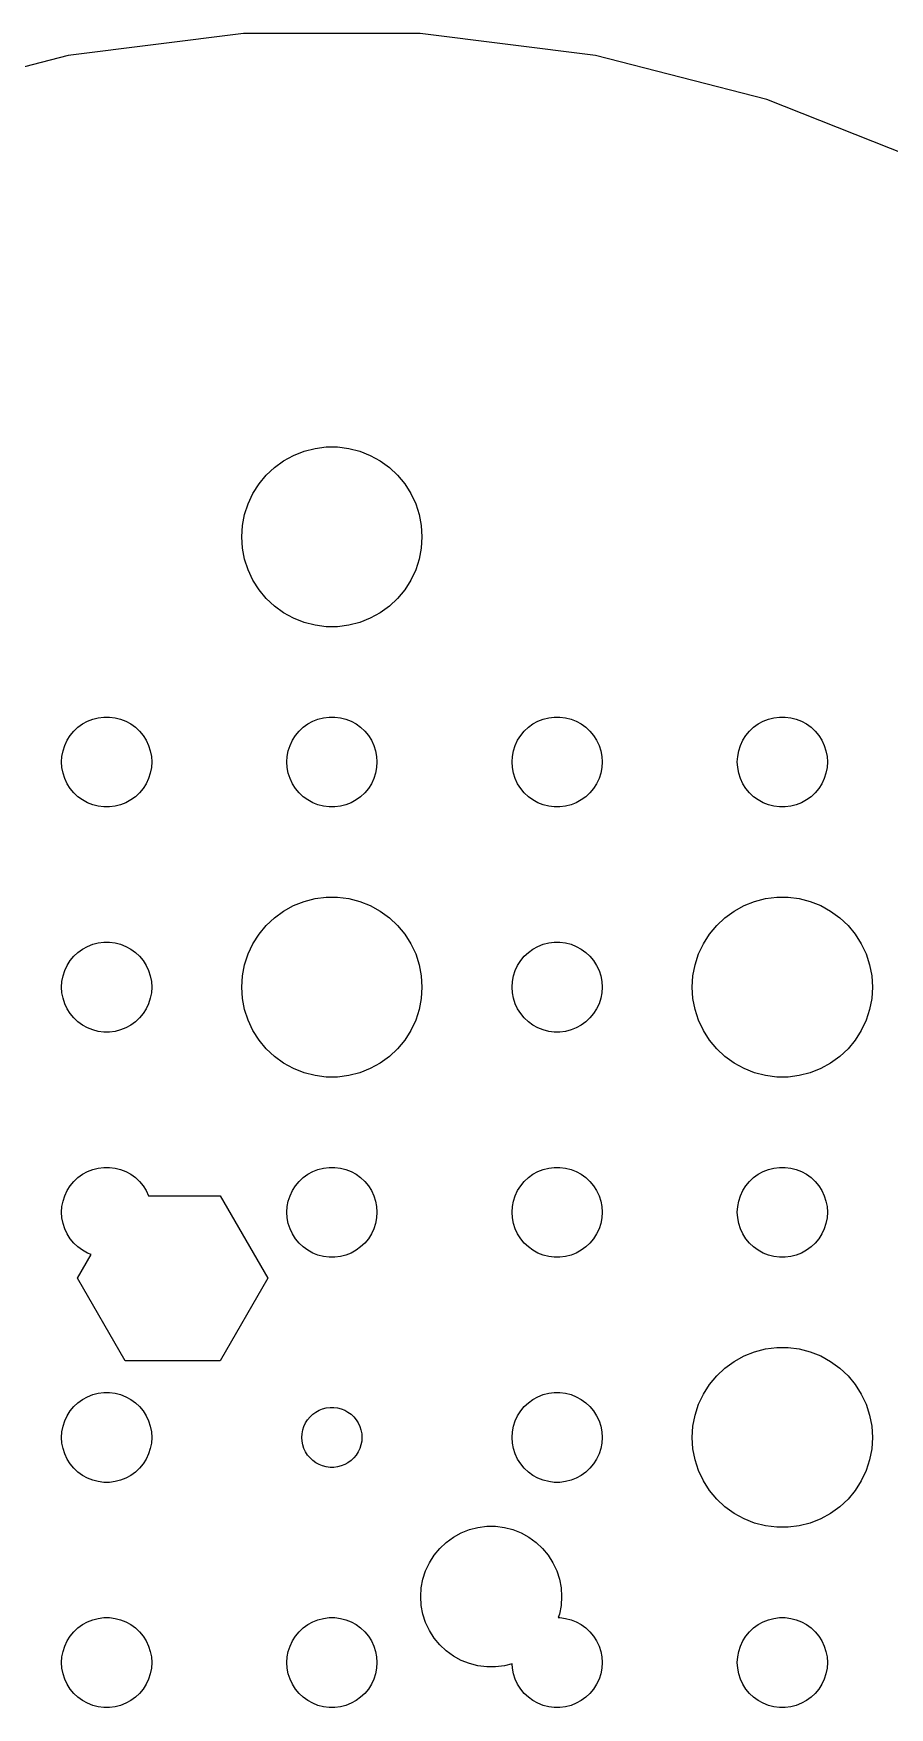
# Model space of a CAD drawing. Header units: metres. Extents: x -47 to 47, y 63 to 266.
# Drawn here: x -9.9 to 18.6, y 101 to 156.8 of the extents above; entities that cross this region are included whole.
import ezdxf

# ---------------------------------------------------------------- set-up
doc = ezdxf.new("R2010")
doc.units = ezdxf.units.M

msp = doc.modelspace()

# ---------------------------------------------------------------- linework, layer by layer
for p, q in [((-2.94235, 156.767), (-8.78065, 156.03)), ((2.94235, 156.767), (-2.94235, 156.767)), ((8.78065, 156.03), (2.94235, 156.767)), ((-8.78065, 156.03), (-14.4805, 154.566)), ((14.4805, 154.566), (8.78065, 156.03)), ((19.952, 152.4), (14.4805, 154.566)), ((-1.27733, 142.714), (-0.927048, 142.853)), ((-0.927048, 142.853), (-0.562134, 142.947)), ((-0.562134, 142.947), (-0.18837, 142.994)), ((-0.18837, 142.994), (0.18837, 142.994)), ((0.18837, 142.994), (0.562134, 142.947)), ((0.562134, 142.947), (0.927048, 142.853)), ((0.927048, 142.853), (1.27733, 142.714)), ((-2.1869, 142.054), (-1.91226, 142.312)), ((-1.91226, 142.312), (-1.60747, 142.533)), ((-1.60747, 142.533), (-1.27733, 142.714)), ((1.27733, 142.714), (1.60747, 142.533)), ((1.60747, 142.533), (1.91226, 142.312)), ((1.91226, 142.312), (2.1869, 142.054)), ((-2.62891, 141.445), (-2.42705, 141.763)), ((-2.42705, 141.763), (-2.1869, 142.054)), ((2.1869, 142.054), (2.42705, 141.763)), ((2.42705, 141.763), (2.62891, 141.445)), ((-2.90575, 140.746), (-2.78932, 141.104)), ((-2.78932, 141.104), (-2.62891, 141.445)), ((2.62891, 141.445), (2.78932, 141.104)), ((2.78932, 141.104), (2.90575, 140.746)), ((-2.97633, 140.376), (-2.90575, 140.746)), ((2.90575, 140.746), (2.97633, 140.376)), ((-3, 140), (-2.97633, 140.376)), ((-2.97633, 139.624), (-3, 140)), ((2.97633, 140.376), (3, 140)), ((3, 140), (2.97633, 139.624)), ((-2.90575, 139.254), (-2.97633, 139.624)), ((2.97633, 139.624), (2.90575, 139.254)), ((-2.78932, 138.896), (-2.90575, 139.254)), ((-2.62891, 138.555), (-2.78932, 138.896)), ((2.78932, 138.896), (2.62891, 138.555)), ((2.90575, 139.254), (2.78932, 138.896)), ((-2.42705, 138.237), (-2.62891, 138.555)), ((2.62891, 138.555), (2.42705, 138.237)), ((-2.1869, 137.946), (-2.42705, 138.237)), ((-1.91226, 137.688), (-2.1869, 137.946)), ((2.1869, 137.946), (1.91226, 137.688)), ((2.42705, 138.237), (2.1869, 137.946)), ((-1.60747, 137.467), (-1.91226, 137.688)), ((-1.27733, 137.286), (-1.60747, 137.467)), ((-0.927048, 137.147), (-1.27733, 137.286)), ((1.27733, 137.286), (0.927048, 137.147)), ((1.60747, 137.467), (1.27733, 137.286)), ((1.91226, 137.688), (1.60747, 137.467)), ((-0.562134, 137.053), (-0.927048, 137.147)), ((-0.18837, 137.006), (-0.562134, 137.053)), ((0.18837, 137.006), (-0.18837, 137.006)), ((0.562134, 137.053), (0.18837, 137.006)), ((0.927048, 137.147), (0.562134, 137.053)), ((-8.30373, 133.766), (-8.13866, 133.857)), ((-8.13866, 133.857), (-7.96352, 133.927)), ((-7.96352, 133.927), (-7.78107, 133.973)), ((-7.78107, 133.973), (-7.59418, 133.997)), ((-7.59418, 133.997), (-7.40581, 133.997)), ((-7.40581, 133.997), (-7.21892, 133.973)), ((-7.21892, 133.973), (-7.03647, 133.927)), ((-7.03647, 133.927), (-6.86133, 133.857)), ((-6.86133, 133.857), (-6.69626, 133.766)), ((-0.803726, 133.766), (-0.638657, 133.857)), ((-0.638657, 133.857), (-0.463516, 133.927)), ((-0.463516, 133.927), (-0.281067, 133.973)), ((-0.281067, 133.973), (-0.094177, 133.997)), ((-0.094177, 133.997), (0.094177, 133.997)), ((0.094177, 133.997), (0.281067, 133.973)), ((0.281067, 133.973), (0.463516, 133.927)), ((0.463516, 133.927), (0.638657, 133.857)), ((0.638657, 133.857), (0.803726, 133.766)), ((6.69626, 133.766), (6.86133, 133.857)), ((6.86133, 133.857), (7.03647, 133.927)), ((7.03647, 133.927), (7.21892, 133.973)), ((7.21892, 133.973), (7.40581, 133.997)), ((7.40581, 133.997), (7.59418, 133.997)), ((7.59418, 133.997), (7.78107, 133.973)), ((7.78107, 133.973), (7.96352, 133.927)), ((7.96352, 133.927), (8.13866, 133.857)), ((8.13866, 133.857), (8.30373, 133.766)), ((14.1963, 133.766), (14.3613, 133.857)), ((14.3613, 133.857), (14.5365, 133.927)), ((14.5365, 133.927), (14.7189, 133.973)), ((14.7189, 133.973), (14.9058, 133.997)), ((14.9058, 133.997), (15.0942, 133.997)), ((15.0942, 133.997), (15.2811, 133.973)), ((15.2811, 133.973), (15.4635, 133.927)), ((15.4635, 133.927), (15.6387, 133.857)), ((15.6387, 133.857), (15.8037, 133.766)), ((-8.81445, 133.223), (-8.71352, 133.382)), ((-8.71352, 133.382), (-8.59344, 133.527)), ((-8.59344, 133.527), (-8.45613, 133.656)), ((-8.45613, 133.656), (-8.30373, 133.766)), ((-6.69626, 133.766), (-6.54385, 133.656)), ((-6.54385, 133.656), (-6.40654, 133.527)), ((-6.40654, 133.527), (-6.28647, 133.382)), ((-6.28647, 133.382), (-6.18553, 133.223)), ((-1.31445, 133.223), (-1.21352, 133.382)), ((-1.21352, 133.382), (-1.09344, 133.527)), ((-1.09344, 133.527), (-0.956131, 133.656)), ((-0.956131, 133.656), (-0.803726, 133.766)), ((0.803726, 133.766), (0.956131, 133.656)), ((0.956131, 133.656), (1.09344, 133.527)), ((1.09344, 133.527), (1.21352, 133.382)), ((1.21352, 133.382), (1.31445, 133.223)), ((6.18553, 133.223), (6.28647, 133.382)), ((6.28647, 133.382), (6.40654, 133.527)), ((6.40654, 133.527), (6.54385, 133.656)), ((6.54385, 133.656), (6.69626, 133.766)), ((8.30373, 133.766), (8.45613, 133.656)), ((8.45613, 133.656), (8.59344, 133.527)), ((8.59344, 133.527), (8.71352, 133.382)), ((8.71352, 133.382), (8.81445, 133.223)), ((13.6855, 133.223), (13.7865, 133.382)), ((13.7865, 133.382), (13.9065, 133.527)), ((13.9065, 133.527), (14.0439, 133.656)), ((14.0439, 133.656), (14.1963, 133.766)), ((15.8037, 133.766), (15.9561, 133.656)), ((15.9561, 133.656), (16.0934, 133.527)), ((16.0934, 133.527), (16.2135, 133.382)), ((16.2135, 133.382), (16.3145, 133.223)), ((-8.98816, 132.688), (-8.95287, 132.873)), ((-8.95287, 132.873), (-8.89465, 133.052)), ((-8.89465, 133.052), (-8.81445, 133.223)), ((-6.18553, 133.223), (-6.10533, 133.052)), ((-6.10533, 133.052), (-6.04712, 132.873)), ((-6.04712, 132.873), (-6.01183, 132.688)), ((-1.48816, 132.688), (-1.45287, 132.873)), ((-1.45287, 132.873), (-1.39465, 133.052)), ((-1.39465, 133.052), (-1.31445, 133.223)), ((1.31445, 133.223), (1.39465, 133.052)), ((1.39465, 133.052), (1.45287, 132.873)), ((1.45287, 132.873), (1.48816, 132.688)), ((6.01183, 132.688), (6.04712, 132.873)), ((6.04712, 132.873), (6.10533, 133.052)), ((6.10533, 133.052), (6.18553, 133.223)), ((8.81445, 133.223), (8.89465, 133.052)), ((8.89465, 133.052), (8.95287, 132.873)), ((8.95287, 132.873), (8.98816, 132.688)), ((13.5118, 132.688), (13.5471, 132.873)), ((13.5471, 132.873), (13.6053, 133.052)), ((13.6053, 133.052), (13.6855, 133.223)), ((16.3145, 133.223), (16.3947, 133.052)), ((16.3947, 133.052), (16.4529, 132.873)), ((16.4529, 132.873), (16.4882, 132.688)), ((-9, 132.5), (-8.98816, 132.688)), ((-8.98816, 132.312), (-9, 132.5)), ((-8.95287, 132.127), (-8.98816, 132.312)), ((-6.01183, 132.312), (-6.04712, 132.127)), ((-6.01183, 132.688), (-6, 132.5)), ((-6, 132.5), (-6.01183, 132.312)), ((-1.5, 132.5), (-1.48816, 132.688)), ((-1.48816, 132.312), (-1.5, 132.5)), ((-1.45287, 132.127), (-1.48816, 132.312)), ((1.48816, 132.312), (1.45287, 132.127)), ((1.48816, 132.688), (1.5, 132.5)), ((1.5, 132.5), (1.48816, 132.312)), ((6, 132.5), (6.01183, 132.688)), ((6.01183, 132.312), (6, 132.5)), ((6.04712, 132.127), (6.01183, 132.312)), ((8.98816, 132.312), (8.95287, 132.127)), ((8.98816, 132.688), (9, 132.5)), ((9, 132.5), (8.98816, 132.312)), ((13.5, 132.5), (13.5118, 132.688)), ((13.5118, 132.312), (13.5, 132.5)), ((13.5471, 132.127), (13.5118, 132.312)), ((16.4882, 132.312), (16.4529, 132.127)), ((16.4882, 132.688), (16.5, 132.5)), ((16.5, 132.5), (16.4882, 132.312)), ((-8.89465, 131.948), (-8.95287, 132.127)), ((-8.81445, 131.777), (-8.89465, 131.948)), ((-8.71352, 131.618), (-8.81445, 131.777)), ((-8.59344, 131.473), (-8.71352, 131.618)), ((-6.28647, 131.618), (-6.40654, 131.473)), ((-6.18553, 131.777), (-6.28647, 131.618)), ((-6.10533, 131.948), (-6.18553, 131.777)), ((-6.04712, 132.127), (-6.10533, 131.948)), ((-1.39465, 131.948), (-1.45287, 132.127)), ((-1.31445, 131.777), (-1.39465, 131.948)), ((-1.21352, 131.618), (-1.31445, 131.777)), ((-1.09344, 131.473), (-1.21352, 131.618)), ((1.21352, 131.618), (1.09344, 131.473)), ((1.31445, 131.777), (1.21352, 131.618)), ((1.39465, 131.948), (1.31445, 131.777)), ((1.45287, 132.127), (1.39465, 131.948)), ((6.10533, 131.948), (6.04712, 132.127)), ((6.18553, 131.777), (6.10533, 131.948)), ((6.28647, 131.618), (6.18553, 131.777)), ((6.40654, 131.473), (6.28647, 131.618)), ((8.71352, 131.618), (8.59344, 131.473)), ((8.81445, 131.777), (8.71352, 131.618)), ((8.89465, 131.948), (8.81445, 131.777)), ((8.95287, 132.127), (8.89465, 131.948)), ((13.6053, 131.948), (13.5471, 132.127)), ((13.6855, 131.777), (13.6053, 131.948)), ((13.7865, 131.618), (13.6855, 131.777)), ((13.9065, 131.473), (13.7865, 131.618)), ((16.2135, 131.618), (16.0934, 131.473)), ((16.3145, 131.777), (16.2135, 131.618)), ((16.3947, 131.948), (16.3145, 131.777)), ((16.4529, 132.127), (16.3947, 131.948)), ((-8.45613, 131.344), (-8.59344, 131.473)), ((-8.30373, 131.234), (-8.45613, 131.344)), ((-8.13866, 131.143), (-8.30373, 131.234)), ((-7.96352, 131.073), (-8.13866, 131.143)), ((-7.78107, 131.027), (-7.96352, 131.073)), ((-7.03647, 131.073), (-7.21892, 131.027)), ((-6.86133, 131.143), (-7.03647, 131.073)), ((-6.69626, 131.234), (-6.86133, 131.143)), ((-6.54385, 131.344), (-6.69626, 131.234)), ((-6.40654, 131.473), (-6.54385, 131.344)), ((-0.956131, 131.344), (-1.09344, 131.473)), ((-0.803726, 131.234), (-0.956131, 131.344)), ((-0.638657, 131.143), (-0.803726, 131.234)), ((-0.463516, 131.073), (-0.638657, 131.143)), ((-0.281067, 131.027), (-0.463516, 131.073)), ((0.463516, 131.073), (0.281067, 131.027)), ((0.638657, 131.143), (0.463516, 131.073)), ((0.803726, 131.234), (0.638657, 131.143)), ((0.956131, 131.344), (0.803726, 131.234)), ((1.09344, 131.473), (0.956131, 131.344)), ((6.54385, 131.344), (6.40654, 131.473)), ((6.69626, 131.234), (6.54385, 131.344)), ((6.86133, 131.143), (6.69626, 131.234)), ((7.03647, 131.073), (6.86133, 131.143)), ((7.21892, 131.027), (7.03647, 131.073)), ((7.96352, 131.073), (7.78107, 131.027)), ((8.13866, 131.143), (7.96352, 131.073)), ((8.30373, 131.234), (8.13866, 131.143)), ((8.45613, 131.344), (8.30373, 131.234)), ((8.59344, 131.473), (8.45613, 131.344)), ((14.0439, 131.344), (13.9065, 131.473)), ((14.1963, 131.234), (14.0439, 131.344)), ((14.3613, 131.143), (14.1963, 131.234)), ((14.5365, 131.073), (14.3613, 131.143)), ((14.7189, 131.027), (14.5365, 131.073)), ((15.4635, 131.073), (15.2811, 131.027)), ((15.6387, 131.143), (15.4635, 131.073)), ((15.8037, 131.234), (15.6387, 131.143)), ((15.9561, 131.344), (15.8037, 131.234)), ((16.0934, 131.473), (15.9561, 131.344)), ((-7.59418, 131.003), (-7.78107, 131.027)), ((-7.40581, 131.003), (-7.59418, 131.003)), ((-7.21892, 131.027), (-7.40581, 131.003)), ((-0.094177, 131.003), (-0.281067, 131.027)), ((0.094177, 131.003), (-0.094177, 131.003)), ((0.281067, 131.027), (0.094177, 131.003)), ((7.40581, 131.003), (7.21892, 131.027)), ((7.59418, 131.003), (7.40581, 131.003)), ((7.78107, 131.027), (7.59418, 131.003)), ((14.9058, 131.003), (14.7189, 131.027)), ((15.0942, 131.003), (14.9058, 131.003)), ((15.2811, 131.027), (15.0942, 131.003)), ((-1.60747, 127.533), (-1.27733, 127.714)), ((-1.27733, 127.714), (-0.927048, 127.853)), ((-0.927048, 127.853), (-0.562134, 127.947)), ((-0.562134, 127.947), (-0.18837, 127.994)), ((-0.18837, 127.994), (0.18837, 127.994)), ((0.18837, 127.994), (0.562134, 127.947)), ((0.562134, 127.947), (0.927048, 127.853)), ((0.927048, 127.853), (1.27733, 127.714)), ((1.27733, 127.714), (1.60747, 127.533)), ((13.3925, 127.533), (13.7227, 127.714)), ((13.7227, 127.714), (14.0729, 127.853)), ((14.0729, 127.853), (14.4379, 127.947)), ((14.4379, 127.947), (14.8116, 127.994)), ((14.8116, 127.994), (15.1884, 127.994)), ((15.1884, 127.994), (15.5621, 127.947)), ((15.5621, 127.947), (15.927, 127.853)), ((15.927, 127.853), (16.2773, 127.714)), ((16.2773, 127.714), (16.6075, 127.533)), ((-2.1869, 127.054), (-1.91226, 127.312)), ((-1.91226, 127.312), (-1.60747, 127.533)), ((1.60747, 127.533), (1.91226, 127.312)), ((1.91226, 127.312), (2.1869, 127.054)), ((12.8131, 127.054), (13.0877, 127.312)), ((13.0877, 127.312), (13.3925, 127.533)), ((16.6075, 127.533), (16.9123, 127.312)), ((16.9123, 127.312), (17.1869, 127.054)), ((-2.62891, 126.445), (-2.42705, 126.763)), ((-2.42705, 126.763), (-2.1869, 127.054)), ((2.1869, 127.054), (2.42705, 126.763)), ((2.42705, 126.763), (2.62891, 126.445)), ((12.3711, 126.445), (12.5729, 126.763)), ((12.5729, 126.763), (12.8131, 127.054)), ((17.1869, 127.054), (17.427, 126.763)), ((17.427, 126.763), (17.6289, 126.445)), ((-8.71352, 125.882), (-8.59344, 126.027)), ((-8.59344, 126.027), (-8.45613, 126.156)), ((-8.45613, 126.156), (-8.30373, 126.266)), ((-8.30373, 126.266), (-8.13866, 126.357)), ((-8.13866, 126.357), (-7.96352, 126.427)), ((-7.96352, 126.427), (-7.78107, 126.473)), ((-7.78107, 126.473), (-7.59418, 126.497)), ((-7.59418, 126.497), (-7.40581, 126.497)), ((-7.40581, 126.497), (-7.21892, 126.473)), ((-7.21892, 126.473), (-7.03647, 126.427)), ((-7.03647, 126.427), (-6.86133, 126.357)), ((-6.86133, 126.357), (-6.69626, 126.266)), ((-6.69626, 126.266), (-6.54385, 126.156)), ((-6.54385, 126.156), (-6.40654, 126.027)), ((-6.40654, 126.027), (-6.28647, 125.882)), ((-2.90575, 125.746), (-2.78932, 126.104)), ((-2.78932, 126.104), (-2.62891, 126.445)), ((2.62891, 126.445), (2.78932, 126.104)), ((2.78932, 126.104), (2.90575, 125.746)), ((6.28647, 125.882), (6.40654, 126.027)), ((6.40654, 126.027), (6.54385, 126.156)), ((6.54385, 126.156), (6.69626, 126.266)), ((6.69626, 126.266), (6.86133, 126.357)), ((6.86133, 126.357), (7.03647, 126.427)), ((7.03647, 126.427), (7.21892, 126.473)), ((7.21892, 126.473), (7.40581, 126.497)), ((7.40581, 126.497), (7.59418, 126.497)), ((7.59418, 126.497), (7.78107, 126.473)), ((7.78107, 126.473), (7.96352, 126.427)), ((7.96352, 126.427), (8.13866, 126.357)), ((8.13866, 126.357), (8.30373, 126.266)), ((8.30373, 126.266), (8.45613, 126.156)), ((8.45613, 126.156), (8.59344, 126.027)), ((8.59344, 126.027), (8.71352, 125.882)), ((12.0942, 125.746), (12.2107, 126.104)), ((12.2107, 126.104), (12.3711, 126.445)), ((17.6289, 126.445), (17.7893, 126.104)), ((17.7893, 126.104), (17.9057, 125.746)), ((-8.95287, 125.373), (-8.89465, 125.552)), ((-8.89465, 125.552), (-8.81445, 125.723)), ((-8.81445, 125.723), (-8.71352, 125.882)), ((-6.28647, 125.882), (-6.18553, 125.723)), ((-6.18553, 125.723), (-6.10533, 125.552)), ((-6.10533, 125.552), (-6.04712, 125.373)), ((-2.97633, 125.376), (-2.90575, 125.746)), ((2.90575, 125.746), (2.97633, 125.376)), ((6.04712, 125.373), (6.10533, 125.552)), ((6.10533, 125.552), (6.18553, 125.723)), ((6.18553, 125.723), (6.28647, 125.882)), ((8.71352, 125.882), (8.81445, 125.723)), ((8.81445, 125.723), (8.89465, 125.552)), ((8.89465, 125.552), (8.95287, 125.373)), ((12.0237, 125.376), (12.0942, 125.746)), ((17.9057, 125.746), (17.9763, 125.376)), ((-9, 125), (-8.98816, 125.188)), ((-8.98816, 124.812), (-9, 125)), ((-8.98816, 125.188), (-8.95287, 125.373)), ((-6.04712, 125.373), (-6.01183, 125.188)), ((-6.01183, 125.188), (-6, 125)), ((-6, 125), (-6.01183, 124.812)), ((-3, 125), (-2.97633, 125.376)), ((-2.97633, 124.624), (-3, 125)), ((2.97633, 125.376), (3, 125)), ((3, 125), (2.97633, 124.624)), ((6, 125), (6.01183, 125.188)), ((6.01183, 124.812), (6, 125)), ((6.01183, 125.188), (6.04712, 125.373)), ((8.95287, 125.373), (8.98816, 125.188)), ((8.98816, 125.188), (9, 125)), ((9, 125), (8.98816, 124.812)), ((12, 125), (12.0237, 125.376)), ((12.0237, 124.624), (12, 125)), ((17.9763, 125.376), (18, 125)), ((18, 125), (17.9763, 124.624)), ((-8.95287, 124.627), (-8.98816, 124.812)), ((-8.89465, 124.448), (-8.95287, 124.627)), ((-8.81445, 124.277), (-8.89465, 124.448)), ((-6.10533, 124.448), (-6.18553, 124.277)), ((-6.04712, 124.627), (-6.10533, 124.448)), ((-6.01183, 124.812), (-6.04712, 124.627)), ((-2.90575, 124.254), (-2.97633, 124.624)), ((2.97633, 124.624), (2.90575, 124.254)), ((6.04712, 124.627), (6.01183, 124.812)), ((6.10533, 124.448), (6.04712, 124.627)), ((6.18553, 124.277), (6.10533, 124.448)), ((8.89465, 124.448), (8.81445, 124.277)), ((8.95287, 124.627), (8.89465, 124.448)), ((8.98816, 124.812), (8.95287, 124.627)), ((12.0942, 124.254), (12.0237, 124.624)), ((17.9763, 124.624), (17.9057, 124.254)), ((-8.71352, 124.118), (-8.81445, 124.277)), ((-8.59344, 123.973), (-8.71352, 124.118)), ((-8.45613, 123.844), (-8.59344, 123.973)), ((-8.30373, 123.734), (-8.45613, 123.844)), ((-6.54385, 123.844), (-6.69626, 123.734)), ((-6.40654, 123.973), (-6.54385, 123.844)), ((-6.28647, 124.118), (-6.40654, 123.973)), ((-6.18553, 124.277), (-6.28647, 124.118)), ((-2.78932, 123.896), (-2.90575, 124.254)), ((-2.62891, 123.555), (-2.78932, 123.896)), ((2.78932, 123.896), (2.62891, 123.555)), ((2.90575, 124.254), (2.78932, 123.896)), ((6.28647, 124.118), (6.18553, 124.277)), ((6.40654, 123.973), (6.28647, 124.118)), ((6.54385, 123.844), (6.40654, 123.973)), ((6.69626, 123.734), (6.54385, 123.844)), ((8.45613, 123.844), (8.30373, 123.734)), ((8.59344, 123.973), (8.45613, 123.844)), ((8.71352, 124.118), (8.59344, 123.973)), ((8.81445, 124.277), (8.71352, 124.118)), ((12.2107, 123.896), (12.0942, 124.254)), ((12.3711, 123.555), (12.2107, 123.896)), ((17.7893, 123.896), (17.6289, 123.555)), ((17.9057, 124.254), (17.7893, 123.896)), ((-8.13866, 123.643), (-8.30373, 123.734)), ((-7.96352, 123.573), (-8.13866, 123.643)), ((-7.78107, 123.527), (-7.96352, 123.573)), ((-7.59418, 123.503), (-7.78107, 123.527)), ((-7.40581, 123.503), (-7.59418, 123.503)), ((-7.21892, 123.527), (-7.40581, 123.503)), ((-7.03647, 123.573), (-7.21892, 123.527)), ((-6.86133, 123.643), (-7.03647, 123.573)), ((-6.69626, 123.734), (-6.86133, 123.643)), ((-2.42705, 123.237), (-2.62891, 123.555)), ((2.62891, 123.555), (2.42705, 123.237)), ((6.86133, 123.643), (6.69626, 123.734)), ((7.03647, 123.573), (6.86133, 123.643)), ((7.21892, 123.527), (7.03647, 123.573)), ((7.40581, 123.503), (7.21892, 123.527)), ((7.59418, 123.503), (7.40581, 123.503)), ((7.78107, 123.527), (7.59418, 123.503)), ((7.96352, 123.573), (7.78107, 123.527)), ((8.13866, 123.643), (7.96352, 123.573)), ((8.30373, 123.734), (8.13866, 123.643)), ((12.5729, 123.237), (12.3711, 123.555)), ((17.6289, 123.555), (17.427, 123.237)), ((-2.1869, 122.946), (-2.42705, 123.237)), ((-1.91226, 122.688), (-2.1869, 122.946)), ((-1.60747, 122.467), (-1.91226, 122.688)), ((1.91226, 122.688), (1.60747, 122.467)), ((2.1869, 122.946), (1.91226, 122.688)), ((2.42705, 123.237), (2.1869, 122.946)), ((12.8131, 122.946), (12.5729, 123.237)), ((13.0877, 122.688), (12.8131, 122.946)), ((13.3925, 122.467), (13.0877, 122.688)), ((16.9123, 122.688), (16.6075, 122.467)), ((17.1869, 122.946), (16.9123, 122.688)), ((17.427, 123.237), (17.1869, 122.946)), ((-1.27733, 122.286), (-1.60747, 122.467)), ((-0.927048, 122.147), (-1.27733, 122.286)), ((-0.562134, 122.053), (-0.927048, 122.147)), ((0.927048, 122.147), (0.562134, 122.053)), ((1.27733, 122.286), (0.927048, 122.147)), ((1.60747, 122.467), (1.27733, 122.286)), ((13.7227, 122.286), (13.3925, 122.467)), ((14.0729, 122.147), (13.7227, 122.286)), ((14.4379, 122.053), (14.0729, 122.147)), ((15.927, 122.147), (15.5621, 122.053)), ((16.2773, 122.286), (15.927, 122.147)), ((16.6075, 122.467), (16.2773, 122.286)), ((-0.18837, 122.006), (-0.562134, 122.053)), ((0.18837, 122.006), (-0.18837, 122.006)), ((0.562134, 122.053), (0.18837, 122.006)), ((14.8116, 122.006), (14.4379, 122.053)), ((15.1884, 122.006), (14.8116, 122.006)), ((15.5621, 122.053), (15.1884, 122.006)), ((-8.30373, 118.766), (-8.13866, 118.857)), ((-8.13866, 118.857), (-7.96352, 118.927)), ((-7.96352, 118.927), (-7.78107, 118.973)), ((-7.78107, 118.973), (-7.59418, 118.997)), ((-7.59418, 118.997), (-7.40581, 118.997)), ((-7.40581, 118.997), (-7.21892, 118.973)), ((-7.21892, 118.973), (-7.03647, 118.927)), ((-7.03647, 118.927), (-6.86133, 118.857)), ((-6.86133, 118.857), (-6.69626, 118.766)), ((-0.803726, 118.766), (-0.638657, 118.857)), ((-0.638657, 118.857), (-0.463516, 118.927)), ((-0.463516, 118.927), (-0.281067, 118.973)), ((-0.281067, 118.973), (-0.094177, 118.997)), ((-0.094177, 118.997), (0.094177, 118.997)), ((0.094177, 118.997), (0.281067, 118.973)), ((0.281067, 118.973), (0.463516, 118.927)), ((0.463516, 118.927), (0.638657, 118.857)), ((0.638657, 118.857), (0.803726, 118.766)), ((6.69626, 118.766), (6.86133, 118.857)), ((6.86133, 118.857), (7.03647, 118.927)), ((7.03647, 118.927), (7.21892, 118.973)), ((7.21892, 118.973), (7.40581, 118.997)), ((7.40581, 118.997), (7.59418, 118.997)), ((7.59418, 118.997), (7.78107, 118.973)), ((7.78107, 118.973), (7.96352, 118.927)), ((7.96352, 118.927), (8.13866, 118.857)), ((8.13866, 118.857), (8.30373, 118.766)), ((14.1963, 118.766), (14.3613, 118.857)), ((14.3613, 118.857), (14.5365, 118.927)), ((14.5365, 118.927), (14.7189, 118.973)), ((14.7189, 118.973), (14.9058, 118.997)), ((14.9058, 118.997), (15.0942, 118.997)), ((15.0942, 118.997), (15.2811, 118.973)), ((15.2811, 118.973), (15.4635, 118.927)), ((15.4635, 118.927), (15.6387, 118.857)), ((15.6387, 118.857), (15.8037, 118.766)), ((-8.89465, 118.052), (-8.81445, 118.223)), ((-8.81445, 118.223), (-8.71352, 118.382)), ((-8.71352, 118.382), (-8.59344, 118.527)), ((-8.59344, 118.527), (-8.45613, 118.656)), ((-8.45613, 118.656), (-8.30373, 118.766)), ((-6.69626, 118.766), (-6.54385, 118.656)), ((-6.54385, 118.656), (-6.40654, 118.527)), ((-6.40654, 118.527), (-6.28647, 118.382)), ((-6.28647, 118.382), (-6.18553, 118.223)), ((-6.18553, 118.223), (-6.10533, 118.052)), ((-1.39465, 118.052), (-1.31445, 118.223)), ((-1.31445, 118.223), (-1.21352, 118.382)), ((-1.21352, 118.382), (-1.09344, 118.527)), ((-1.09344, 118.527), (-0.956131, 118.656)), ((-0.956131, 118.656), (-0.803726, 118.766)), ((0.803726, 118.766), (0.956131, 118.656)), ((0.956131, 118.656), (1.09344, 118.527)), ((1.09344, 118.527), (1.21352, 118.382)), ((1.21352, 118.382), (1.31445, 118.223)), ((1.31445, 118.223), (1.39465, 118.052)), ((6.10533, 118.052), (6.18553, 118.223)), ((6.18553, 118.223), (6.28647, 118.382)), ((6.28647, 118.382), (6.40654, 118.527)), ((6.40654, 118.527), (6.54385, 118.656)), ((6.54385, 118.656), (6.69626, 118.766)), ((8.30373, 118.766), (8.45613, 118.656)), ((8.45613, 118.656), (8.59344, 118.527)), ((8.59344, 118.527), (8.71352, 118.382)), ((8.71352, 118.382), (8.81445, 118.223)), ((8.81445, 118.223), (8.89465, 118.052)), ((13.6053, 118.052), (13.6855, 118.223)), ((13.6855, 118.223), (13.7865, 118.382)), ((13.7865, 118.382), (13.9065, 118.527)), ((13.9065, 118.527), (14.0439, 118.656)), ((14.0439, 118.656), (14.1963, 118.766)), ((15.8037, 118.766), (15.9561, 118.656)), ((15.9561, 118.656), (16.0934, 118.527)), ((16.0934, 118.527), (16.2135, 118.382)), ((16.2135, 118.382), (16.3145, 118.223)), ((16.3145, 118.223), (16.3947, 118.052)), ((-9, 117.5), (-8.98816, 117.688)), ((-8.98816, 117.688), (-8.95287, 117.873)), ((-8.95287, 117.873), (-8.89465, 118.052)), ((-6.10533, 118.052), (-6.10504, 118.051)), ((-6.10504, 118.051), (-3.71625, 118.051)), ((-3.71625, 118.051), (-2.1295, 115.303)), ((-1.5, 117.5), (-1.48816, 117.688)), ((-1.48816, 117.688), (-1.45287, 117.873)), ((-1.45287, 117.873), (-1.39465, 118.052)), ((1.39465, 118.052), (1.45287, 117.873)), ((1.45287, 117.873), (1.48816, 117.688)), ((1.48816, 117.688), (1.5, 117.5)), ((6, 117.5), (6.01183, 117.688)), ((6.01183, 117.688), (6.04712, 117.873)), ((6.04712, 117.873), (6.10533, 118.052)), ((8.89465, 118.052), (8.95287, 117.873)), ((8.95287, 117.873), (8.98816, 117.688)), ((8.98816, 117.688), (9, 117.5)), ((13.5, 117.5), (13.5118, 117.688)), ((13.5118, 117.688), (13.5471, 117.873)), ((13.5471, 117.873), (13.6053, 118.052)), ((16.3947, 118.052), (16.4529, 117.873)), ((16.4529, 117.873), (16.4882, 117.688)), ((16.4882, 117.688), (16.5, 117.5)), ((-8.98816, 117.312), (-9, 117.5)), ((-8.95287, 117.127), (-8.98816, 117.312)), ((-8.89465, 116.948), (-8.95287, 117.127)), ((-1.48816, 117.312), (-1.5, 117.5)), ((-1.45287, 117.127), (-1.48816, 117.312)), ((-1.39465, 116.948), (-1.45287, 117.127)), ((1.45287, 117.127), (1.39465, 116.948)), ((1.48816, 117.312), (1.45287, 117.127)), ((1.5, 117.5), (1.48816, 117.312)), ((6.01183, 117.312), (6, 117.5)), ((6.04712, 117.127), (6.01183, 117.312)), ((6.10533, 116.948), (6.04712, 117.127)), ((8.95287, 117.127), (8.89465, 116.948)), ((8.98816, 117.312), (8.95287, 117.127)), ((9, 117.5), (8.98816, 117.312)), ((13.5118, 117.312), (13.5, 117.5)), ((13.5471, 117.127), (13.5118, 117.312)), ((13.6053, 116.948), (13.5471, 117.127)), ((16.4529, 117.127), (16.3947, 116.948)), ((16.4882, 117.312), (16.4529, 117.127)), ((16.5, 117.5), (16.4882, 117.312)), ((-8.81445, 116.777), (-8.89465, 116.948)), ((-8.71352, 116.618), (-8.81445, 116.777)), ((-8.59344, 116.473), (-8.71352, 116.618)), ((-1.31445, 116.777), (-1.39465, 116.948)), ((-1.21352, 116.618), (-1.31445, 116.777)), ((-1.09344, 116.473), (-1.21352, 116.618)), ((1.21352, 116.618), (1.09344, 116.473)), ((1.31445, 116.777), (1.21352, 116.618)), ((1.39465, 116.948), (1.31445, 116.777)), ((6.18553, 116.777), (6.10533, 116.948)), ((6.28647, 116.618), (6.18553, 116.777)), ((6.40654, 116.473), (6.28647, 116.618)), ((8.71352, 116.618), (8.59344, 116.473)), ((8.81445, 116.777), (8.71352, 116.618)), ((8.89465, 116.948), (8.81445, 116.777)), ((13.6855, 116.777), (13.6053, 116.948)), ((13.7865, 116.618), (13.6855, 116.777)), ((13.9065, 116.473), (13.7865, 116.618)), ((16.2135, 116.618), (16.0934, 116.473)), ((16.3145, 116.777), (16.2135, 116.618)), ((16.3947, 116.948), (16.3145, 116.777)), ((-8.45613, 116.344), (-8.59344, 116.473)), ((-8.47649, 115.303), (-8.019, 116.095)), ((-8.30373, 116.234), (-8.45613, 116.344)), ((-8.13866, 116.143), (-8.30373, 116.234)), ((-8.019, 116.095), (-8.13866, 116.143)), ((-0.956131, 116.344), (-1.09344, 116.473)), ((-0.803726, 116.234), (-0.956131, 116.344)), ((-0.638657, 116.143), (-0.803726, 116.234)), ((-0.463516, 116.073), (-0.638657, 116.143)), ((-0.281067, 116.027), (-0.463516, 116.073)), ((-0.094177, 116.003), (-0.281067, 116.027)), ((0.094177, 116.003), (-0.094177, 116.003)), ((0.281067, 116.027), (0.094177, 116.003)), ((0.463516, 116.073), (0.281067, 116.027)), ((0.638657, 116.143), (0.463516, 116.073)), ((0.803726, 116.234), (0.638657, 116.143)), ((0.956131, 116.344), (0.803726, 116.234)), ((1.09344, 116.473), (0.956131, 116.344)), ((6.54385, 116.344), (6.40654, 116.473)), ((6.69626, 116.234), (6.54385, 116.344)), ((6.86133, 116.143), (6.69626, 116.234)), ((7.03647, 116.073), (6.86133, 116.143)), ((7.21892, 116.027), (7.03647, 116.073)), ((7.40581, 116.003), (7.21892, 116.027)), ((7.59418, 116.003), (7.40581, 116.003)), ((7.78107, 116.027), (7.59418, 116.003)), ((7.96352, 116.073), (7.78107, 116.027)), ((8.13866, 116.143), (7.96352, 116.073)), ((8.30373, 116.234), (8.13866, 116.143)), ((8.45613, 116.344), (8.30373, 116.234)), ((8.59344, 116.473), (8.45613, 116.344)), ((14.0439, 116.344), (13.9065, 116.473)), ((14.1963, 116.234), (14.0439, 116.344)), ((14.3613, 116.143), (14.1963, 116.234)), ((14.5365, 116.073), (14.3613, 116.143)), ((14.7189, 116.027), (14.5365, 116.073)), ((14.9058, 116.003), (14.7189, 116.027)), ((15.0942, 116.003), (14.9058, 116.003)), ((15.2811, 116.027), (15.0942, 116.003)), ((15.4635, 116.073), (15.2811, 116.027)), ((15.6387, 116.143), (15.4635, 116.073)), ((15.8037, 116.234), (15.6387, 116.143)), ((15.9561, 116.344), (15.8037, 116.234)), ((16.0934, 116.473), (15.9561, 116.344)), ((-6.88974, 112.555), (-8.47649, 115.303)), ((-2.1295, 115.303), (-3.71625, 112.555)), ((13.3925, 112.533), (13.7227, 112.714)), ((13.7227, 112.714), (14.0729, 112.853)), ((14.0729, 112.853), (14.4379, 112.947)), ((14.4379, 112.947), (14.8116, 112.994)), ((14.8116, 112.994), (15.1884, 112.994)), ((15.1884, 112.994), (15.5621, 112.947)), ((15.5621, 112.947), (15.927, 112.853)), ((15.927, 112.853), (16.2773, 112.714)), ((16.2773, 112.714), (16.6075, 112.533)), ((-3.71625, 112.555), (-6.88974, 112.555)), ((12.8131, 112.054), (13.0877, 112.312)), ((13.0877, 112.312), (13.3925, 112.533)), ((16.6075, 112.533), (16.9123, 112.312)), ((16.9123, 112.312), (17.1869, 112.054)), ((12.3711, 111.445), (12.5729, 111.763)), ((12.5729, 111.763), (12.8131, 112.054)), ((17.1869, 112.054), (17.427, 111.763)), ((17.427, 111.763), (17.6289, 111.445)), ((-8.71352, 110.882), (-8.59344, 111.027)), ((-8.59344, 111.027), (-8.45613, 111.156)), ((-8.45613, 111.156), (-8.30373, 111.266)), ((-8.30373, 111.266), (-8.13866, 111.357)), ((-8.13866, 111.357), (-7.96352, 111.427)), ((-7.96352, 111.427), (-7.78107, 111.473)), ((-7.78107, 111.473), (-7.59418, 111.497)), ((-7.59418, 111.497), (-7.40581, 111.497)), ((-7.40581, 111.497), (-7.21892, 111.473)), ((-7.21892, 111.473), (-7.03647, 111.427)), ((-7.03647, 111.427), (-6.86133, 111.357)), ((-6.86133, 111.357), (-6.69626, 111.266)), ((-6.69626, 111.266), (-6.54385, 111.156)), ((-6.54385, 111.156), (-6.40654, 111.027)), ((-6.40654, 111.027), (-6.28647, 110.882)), ((-0.309006, 110.951), (-0.187378, 110.982)), ((-0.187378, 110.982), (-0.06279, 110.998)), ((-0.06279, 110.998), (0.06279, 110.998)), ((0.06279, 110.998), (0.187378, 110.982)), ((0.187378, 110.982), (0.309006, 110.951)), ((6.28647, 110.882), (6.40654, 111.027)), ((6.40654, 111.027), (6.54385, 111.156)), ((6.54385, 111.156), (6.69626, 111.266)), ((6.69626, 111.266), (6.86133, 111.357)), ((6.86133, 111.357), (7.03647, 111.427)), ((7.03647, 111.427), (7.21892, 111.473)), ((7.21892, 111.473), (7.40581, 111.497)), ((7.40581, 111.497), (7.59418, 111.497)), ((7.59418, 111.497), (7.78107, 111.473)), ((7.78107, 111.473), (7.96352, 111.427)), ((7.96352, 111.427), (8.13866, 111.357)), ((8.13866, 111.357), (8.30373, 111.266)), ((8.30373, 111.266), (8.45613, 111.156)), ((8.45613, 111.156), (8.59344, 111.027)), ((8.59344, 111.027), (8.71352, 110.882)), ((12.0942, 110.746), (12.2107, 111.104)), ((12.2107, 111.104), (12.3711, 111.445)), ((17.6289, 111.445), (17.7893, 111.104)), ((17.7893, 111.104), (17.9057, 110.746)), ((-8.95287, 110.373), (-8.89465, 110.552)), ((-8.89465, 110.552), (-8.81445, 110.723)), ((-8.81445, 110.723), (-8.71352, 110.882)), ((-6.28647, 110.882), (-6.18553, 110.723)), ((-6.18553, 110.723), (-6.10533, 110.552)), ((-6.10533, 110.552), (-6.04712, 110.373)), ((-0.929764, 110.368), (-0.876297, 110.482)), ((-0.876297, 110.482), (-0.809006, 110.588)), ((-0.809006, 110.588), (-0.728958, 110.685)), ((-0.728958, 110.685), (-0.637421, 110.771)), ((-0.637421, 110.771), (-0.535812, 110.844)), ((-0.535812, 110.844), (-0.425766, 110.905)), ((-0.425766, 110.905), (-0.309006, 110.951)), ((0.309006, 110.951), (0.425766, 110.905)), ((0.425766, 110.905), (0.535812, 110.844)), ((0.535812, 110.844), (0.637421, 110.771)), ((0.637421, 110.771), (0.728958, 110.685)), ((0.728958, 110.685), (0.809006, 110.588)), ((0.809006, 110.588), (0.876297, 110.482)), ((0.876297, 110.482), (0.929764, 110.368)), ((6.04712, 110.373), (6.10533, 110.552)), ((6.10533, 110.552), (6.18553, 110.723)), ((6.18553, 110.723), (6.28647, 110.882)), ((8.71352, 110.882), (8.81445, 110.723)), ((8.81445, 110.723), (8.89465, 110.552)), ((8.89465, 110.552), (8.95287, 110.373)), ((12.0237, 110.376), (12.0942, 110.746)), ((17.9057, 110.746), (17.9763, 110.376)), ((-9, 110), (-8.98816, 110.188)), ((-8.98816, 109.812), (-9, 110)), ((-8.98816, 110.188), (-8.95287, 110.373)), ((-6.04712, 110.373), (-6.01183, 110.188)), ((-6.01183, 110.188), (-6, 110)), ((-6, 110), (-6.01183, 109.812)), ((-1, 110), (-0.992111, 110.125)), ((-0.992111, 109.875), (-1, 110)), ((-0.992111, 110.125), (-0.968582, 110.249)), ((-0.968582, 109.751), (-0.992111, 109.875)), ((-0.968582, 110.249), (-0.929764, 110.368)), ((0.929764, 110.368), (0.968582, 110.249)), ((0.968582, 110.249), (0.992111, 110.125)), ((0.992111, 109.875), (0.968582, 109.751)), ((0.992111, 110.125), (1, 110)), ((1, 110), (0.992111, 109.875)), ((6, 110), (6.01183, 110.188)), ((6.01183, 109.812), (6, 110)), ((6.01183, 110.188), (6.04712, 110.373)), ((8.95287, 110.373), (8.98816, 110.188)), ((8.98816, 110.188), (9, 110)), ((9, 110), (8.98816, 109.812)), ((12, 110), (12.0237, 110.376)), ((12.0237, 109.624), (12, 110)), ((17.9763, 110.376), (18, 110)), ((18, 110), (17.9763, 109.624)), ((-8.95287, 109.627), (-8.98816, 109.812)), ((-8.89465, 109.448), (-8.95287, 109.627)), ((-8.81445, 109.277), (-8.89465, 109.448)), ((-6.10533, 109.448), (-6.18553, 109.277)), ((-6.04712, 109.627), (-6.10533, 109.448)), ((-6.01183, 109.812), (-6.04712, 109.627)), ((-0.929764, 109.632), (-0.968582, 109.751)), ((-0.876297, 109.518), (-0.929764, 109.632)), ((-0.809006, 109.412), (-0.876297, 109.518)), ((-0.728958, 109.315), (-0.809006, 109.412)), ((-0.637421, 109.229), (-0.728958, 109.315)), ((0.728958, 109.315), (0.637421, 109.229)), ((0.809006, 109.412), (0.728958, 109.315)), ((0.876297, 109.518), (0.809006, 109.412)), ((0.929764, 109.632), (0.876297, 109.518)), ((0.968582, 109.751), (0.929764, 109.632)), ((6.04712, 109.627), (6.01183, 109.812)), ((6.10533, 109.448), (6.04712, 109.627)), ((6.18553, 109.277), (6.10533, 109.448)), ((8.89465, 109.448), (8.81445, 109.277)), ((8.95287, 109.627), (8.89465, 109.448)), ((8.98816, 109.812), (8.95287, 109.627)), ((12.0942, 109.254), (12.0237, 109.624)), ((17.9763, 109.624), (17.9057, 109.254)), ((-8.71352, 109.118), (-8.81445, 109.277)), ((-8.59344, 108.973), (-8.71352, 109.118)), ((-8.45613, 108.844), (-8.59344, 108.973)), ((-8.30373, 108.734), (-8.45613, 108.844)), ((-6.54385, 108.844), (-6.69626, 108.734)), ((-6.40654, 108.973), (-6.54385, 108.844)), ((-6.28647, 109.118), (-6.40654, 108.973)), ((-6.18553, 109.277), (-6.28647, 109.118)), ((-0.535812, 109.156), (-0.637421, 109.229)), ((-0.425766, 109.095), (-0.535812, 109.156)), ((-0.309006, 109.049), (-0.425766, 109.095)), ((-0.187378, 109.018), (-0.309006, 109.049)), ((-0.06279, 109.002), (-0.187378, 109.018)), ((0.06279, 109.002), (-0.06279, 109.002)), ((0.187378, 109.018), (0.06279, 109.002)), ((0.309006, 109.049), (0.187378, 109.018)), ((0.425766, 109.095), (0.309006, 109.049)), ((0.535812, 109.156), (0.425766, 109.095)), ((0.637421, 109.229), (0.535812, 109.156)), ((6.28647, 109.118), (6.18553, 109.277)), ((6.40654, 108.973), (6.28647, 109.118)), ((6.54385, 108.844), (6.40654, 108.973)), ((6.69626, 108.734), (6.54385, 108.844)), ((8.45613, 108.844), (8.30373, 108.734)), ((8.59344, 108.973), (8.45613, 108.844)), ((8.71352, 109.118), (8.59344, 108.973)), ((8.81445, 109.277), (8.71352, 109.118)), ((12.2107, 108.896), (12.0942, 109.254)), ((12.3711, 108.555), (12.2107, 108.896)), ((17.7893, 108.896), (17.6289, 108.555)), ((17.9057, 109.254), (17.7893, 108.896)), ((-8.13866, 108.643), (-8.30373, 108.734)), ((-7.96352, 108.573), (-8.13866, 108.643)), ((-7.78107, 108.527), (-7.96352, 108.573)), ((-7.59418, 108.503), (-7.78107, 108.527)), ((-7.40581, 108.503), (-7.59418, 108.503)), ((-7.21892, 108.527), (-7.40581, 108.503)), ((-7.03647, 108.573), (-7.21892, 108.527)), ((-6.86133, 108.643), (-7.03647, 108.573)), ((-6.69626, 108.734), (-6.86133, 108.643)), ((6.86133, 108.643), (6.69626, 108.734)), ((7.03647, 108.573), (6.86133, 108.643)), ((7.21892, 108.527), (7.03647, 108.573)), ((7.40581, 108.503), (7.21892, 108.527)), ((7.59418, 108.503), (7.40581, 108.503)), ((7.78107, 108.527), (7.59418, 108.503)), ((7.96352, 108.573), (7.78107, 108.527)), ((8.13866, 108.643), (7.96352, 108.573)), ((8.30373, 108.734), (8.13866, 108.643)), ((12.5729, 108.237), (12.3711, 108.555)), ((12.8131, 107.946), (12.5729, 108.237)), ((17.427, 108.237), (17.1869, 107.946)), ((17.6289, 108.555), (17.427, 108.237)), ((13.0877, 107.688), (12.8131, 107.946)), ((13.3925, 107.467), (13.0877, 107.688)), ((16.9123, 107.688), (16.6075, 107.467)), ((17.1869, 107.946), (16.9123, 107.688)), ((13.7227, 107.286), (13.3925, 107.467)), ((14.0729, 107.147), (13.7227, 107.286)), ((14.4379, 107.053), (14.0729, 107.147)), ((15.927, 107.147), (15.5621, 107.053)), ((16.2773, 107.286), (15.927, 107.147)), ((16.6075, 107.467), (16.2773, 107.286)), ((3.80692, 106.505), (4.04538, 106.679)), ((4.04538, 106.679), (4.30367, 106.821)), ((4.30367, 106.821), (4.57771, 106.929)), ((4.57771, 106.929), (4.8632, 107.002)), ((4.8632, 107.002), (5.15562, 107.039)), ((5.15562, 107.039), (5.45036, 107.039)), ((5.45036, 107.039), (5.74278, 107.002)), ((5.74278, 107.002), (6.02827, 106.929)), ((6.02827, 106.929), (6.30232, 106.821)), ((6.30232, 106.821), (6.56061, 106.679)), ((6.56061, 106.679), (6.79906, 106.505)), ((14.8116, 107.006), (14.4379, 107.053)), ((15.1884, 107.006), (14.8116, 107.006)), ((15.5621, 107.053), (15.1884, 107.006)), ((3.24625, 105.828), (3.40419, 106.077)), ((3.40419, 106.077), (3.59206, 106.304)), ((3.59206, 106.304), (3.80692, 106.505)), ((6.79906, 106.505), (7.01393, 106.304)), ((7.01393, 106.304), (7.2018, 106.077)), ((7.2018, 106.077), (7.35974, 105.828)), ((3.02968, 105.281), (3.12076, 105.561)), ((3.12076, 105.561), (3.24625, 105.828)), ((7.35974, 105.828), (7.48523, 105.561)), ((7.48523, 105.561), (7.57631, 105.281)), ((2.95593, 104.697), (2.97444, 104.991)), ((2.97444, 104.991), (3.02968, 105.281)), ((7.57631, 105.281), (7.63155, 104.991)), ((7.63155, 104.991), (7.65005, 104.697)), ((2.97444, 104.403), (2.95593, 104.697)), ((3.02968, 104.113), (2.97444, 104.403)), ((7.63155, 104.403), (7.57631, 104.113)), ((7.65005, 104.697), (7.63155, 104.403)), ((-8.45613, 103.656), (-8.30373, 103.766)), ((-8.30373, 103.766), (-8.13866, 103.857)), ((-8.13866, 103.857), (-7.96352, 103.927)), ((-7.96352, 103.927), (-7.78107, 103.973)), ((-7.78107, 103.973), (-7.59418, 103.997)), ((-7.59418, 103.997), (-7.40581, 103.997)), ((-7.40581, 103.997), (-7.21892, 103.973)), ((-7.21892, 103.973), (-7.03647, 103.927)), ((-7.03647, 103.927), (-6.86133, 103.857)), ((-6.86133, 103.857), (-6.69626, 103.766)), ((-6.69626, 103.766), (-6.54385, 103.656)), ((-0.956131, 103.656), (-0.803726, 103.766)), ((-0.803726, 103.766), (-0.638657, 103.857)), ((-0.638657, 103.857), (-0.463516, 103.927)), ((-0.463516, 103.927), (-0.281067, 103.973)), ((-0.281067, 103.973), (-0.094177, 103.997)), ((-0.094177, 103.997), (0.094177, 103.997)), ((0.094177, 103.997), (0.281067, 103.973)), ((0.281067, 103.973), (0.463516, 103.927)), ((0.463516, 103.927), (0.638657, 103.857)), ((0.638657, 103.857), (0.803726, 103.766)), ((0.803726, 103.766), (0.956131, 103.656)), ((3.12076, 103.833), (3.02968, 104.113)), ((3.24625, 103.566), (3.12076, 103.833)), ((7.57631, 104.113), (7.53853, 103.997)), ((7.53853, 103.997), (7.59418, 103.997)), ((7.59418, 103.997), (7.78107, 103.973)), ((7.78107, 103.973), (7.96352, 103.927)), ((7.96352, 103.927), (8.13866, 103.857)), ((8.13866, 103.857), (8.30373, 103.766)), ((8.30373, 103.766), (8.45613, 103.656)), ((14.0439, 103.656), (14.1963, 103.766)), ((14.1963, 103.766), (14.3613, 103.857)), ((14.3613, 103.857), (14.5365, 103.927)), ((14.5365, 103.927), (14.7189, 103.973)), ((14.7189, 103.973), (14.9058, 103.997)), ((14.9058, 103.997), (15.0942, 103.997)), ((15.0942, 103.997), (15.2811, 103.973)), ((15.2811, 103.973), (15.4635, 103.927)), ((15.4635, 103.927), (15.6387, 103.857)), ((15.6387, 103.857), (15.8037, 103.766)), ((15.8037, 103.766), (15.9561, 103.656)), ((-8.89465, 103.052), (-8.81445, 103.223)), ((-8.81445, 103.223), (-8.71352, 103.382)), ((-8.71352, 103.382), (-8.59344, 103.527)), ((-8.59344, 103.527), (-8.45613, 103.656)), ((-6.54385, 103.656), (-6.40654, 103.527)), ((-6.40654, 103.527), (-6.28647, 103.382)), ((-6.28647, 103.382), (-6.18553, 103.223)), ((-6.18553, 103.223), (-6.10533, 103.052)), ((-1.39465, 103.052), (-1.31445, 103.223)), ((-1.31445, 103.223), (-1.21352, 103.382)), ((-1.21352, 103.382), (-1.09344, 103.527)), ((-1.09344, 103.527), (-0.956131, 103.656)), ((0.956131, 103.656), (1.09344, 103.527)), ((1.09344, 103.527), (1.21352, 103.382)), ((1.21352, 103.382), (1.31445, 103.223)), ((1.31445, 103.223), (1.39465, 103.052)), ((3.40419, 103.317), (3.24625, 103.566)), ((3.59206, 103.09), (3.40419, 103.317)), ((8.45613, 103.656), (8.59344, 103.527)), ((8.59344, 103.527), (8.71352, 103.382)), ((8.71352, 103.382), (8.81445, 103.223)), ((8.81445, 103.223), (8.89465, 103.052)), ((13.6053, 103.052), (13.6855, 103.223)), ((13.6855, 103.223), (13.7865, 103.382)), ((13.7865, 103.382), (13.9065, 103.527)), ((13.9065, 103.527), (14.0439, 103.656)), ((15.9561, 103.656), (16.0934, 103.527)), ((16.0934, 103.527), (16.2135, 103.382)), ((16.2135, 103.382), (16.3145, 103.223)), ((16.3145, 103.223), (16.3947, 103.052)), ((-9, 102.5), (-8.98816, 102.688)), ((-8.98816, 102.688), (-8.95287, 102.873)), ((-8.95287, 102.873), (-8.89465, 103.052)), ((-6.10533, 103.052), (-6.04712, 102.873)), ((-6.04712, 102.873), (-6.01183, 102.688)), ((-6.01183, 102.688), (-6, 102.5)), ((-1.5, 102.5), (-1.48816, 102.688)), ((-1.48816, 102.688), (-1.45287, 102.873)), ((-1.45287, 102.873), (-1.39465, 103.052)), ((1.39465, 103.052), (1.45287, 102.873)), ((1.45287, 102.873), (1.48816, 102.688)), ((1.48816, 102.688), (1.5, 102.5)), ((3.80692, 102.889), (3.59206, 103.09)), ((4.04538, 102.715), (3.80692, 102.889)), ((4.30367, 102.573), (4.04538, 102.715)), ((8.89465, 103.052), (8.95287, 102.873)), ((8.95287, 102.873), (8.98816, 102.688)), ((8.98816, 102.688), (9, 102.5)), ((13.5, 102.5), (13.5118, 102.688)), ((13.5118, 102.688), (13.5471, 102.873)), ((13.5471, 102.873), (13.6053, 103.052)), ((16.3947, 103.052), (16.4529, 102.873)), ((16.4529, 102.873), (16.4882, 102.688)), ((16.4882, 102.688), (16.5, 102.5)), ((-8.98816, 102.312), (-9, 102.5)), ((-8.95287, 102.127), (-8.98816, 102.312)), ((-8.89465, 101.948), (-8.95287, 102.127)), ((-6.04712, 102.127), (-6.10533, 101.948)), ((-6.01183, 102.312), (-6.04712, 102.127)), ((-6, 102.5), (-6.01183, 102.312)), ((-1.48816, 102.312), (-1.5, 102.5)), ((-1.45287, 102.127), (-1.48816, 102.312)), ((-1.39465, 101.948), (-1.45287, 102.127)), ((1.45287, 102.127), (1.39465, 101.948)), ((1.48816, 102.312), (1.45287, 102.127)), ((1.5, 102.5), (1.48816, 102.312)), ((4.57771, 102.465), (4.30367, 102.573)), ((4.8632, 102.392), (4.57771, 102.465)), ((5.15562, 102.355), (4.8632, 102.392)), ((5.45036, 102.355), (5.15562, 102.355)), ((5.74278, 102.392), (5.45036, 102.355)), ((6.00262, 102.458), (5.74278, 102.392)), ((6.01183, 102.312), (6.00262, 102.458)), ((6.04712, 102.127), (6.01183, 102.312)), ((6.10533, 101.948), (6.04712, 102.127)), ((8.95287, 102.127), (8.89465, 101.948)), ((8.98816, 102.312), (8.95287, 102.127)), ((9, 102.5), (8.98816, 102.312)), ((13.5118, 102.312), (13.5, 102.5)), ((13.5471, 102.127), (13.5118, 102.312)), ((13.6053, 101.948), (13.5471, 102.127)), ((16.4529, 102.127), (16.3947, 101.948)), ((16.4882, 102.312), (16.4529, 102.127)), ((16.5, 102.5), (16.4882, 102.312)), ((-8.81445, 101.777), (-8.89465, 101.948)), ((-8.71352, 101.618), (-8.81445, 101.777)), ((-8.59344, 101.473), (-8.71352, 101.618)), ((-6.28647, 101.618), (-6.40654, 101.473)), ((-6.18553, 101.777), (-6.28647, 101.618)), ((-6.10533, 101.948), (-6.18553, 101.777)), ((-1.31445, 101.777), (-1.39465, 101.948)), ((-1.21352, 101.618), (-1.31445, 101.777)), ((-1.09344, 101.473), (-1.21352, 101.618)), ((1.21352, 101.618), (1.09344, 101.473)), ((1.31445, 101.777), (1.21352, 101.618)), ((1.39465, 101.948), (1.31445, 101.777)), ((6.18553, 101.777), (6.10533, 101.948)), ((6.28647, 101.618), (6.18553, 101.777)), ((6.40654, 101.473), (6.28647, 101.618)), ((8.71352, 101.618), (8.59344, 101.473)), ((8.81445, 101.777), (8.71352, 101.618)), ((8.89465, 101.948), (8.81445, 101.777)), ((13.6855, 101.777), (13.6053, 101.948)), ((13.7865, 101.618), (13.6855, 101.777)), ((13.9065, 101.473), (13.7865, 101.618)), ((16.2135, 101.618), (16.0934, 101.473)), ((16.3145, 101.777), (16.2135, 101.618)), ((16.3947, 101.948), (16.3145, 101.777)), ((-8.45613, 101.344), (-8.59344, 101.473)), ((-8.30373, 101.234), (-8.45613, 101.344)), ((-8.13866, 101.143), (-8.30373, 101.234)), ((-7.96352, 101.073), (-8.13866, 101.143)), ((-7.78107, 101.027), (-7.96352, 101.073)), ((-7.59418, 101.003), (-7.78107, 101.027)), ((-7.40581, 101.003), (-7.59418, 101.003)), ((-7.21892, 101.027), (-7.40581, 101.003)), ((-7.03647, 101.073), (-7.21892, 101.027)), ((-6.86133, 101.143), (-7.03647, 101.073)), ((-6.69626, 101.234), (-6.86133, 101.143)), ((-6.54385, 101.344), (-6.69626, 101.234)), ((-6.40654, 101.473), (-6.54385, 101.344)), ((-0.956131, 101.344), (-1.09344, 101.473)), ((-0.803726, 101.234), (-0.956131, 101.344)), ((-0.638657, 101.143), (-0.803726, 101.234)), ((-0.463516, 101.073), (-0.638657, 101.143)), ((-0.281067, 101.027), (-0.463516, 101.073)), ((-0.094177, 101.003), (-0.281067, 101.027)), ((0.094177, 101.003), (-0.094177, 101.003)), ((0.281067, 101.027), (0.094177, 101.003)), ((0.463516, 101.073), (0.281067, 101.027)), ((0.638657, 101.143), (0.463516, 101.073)), ((0.803726, 101.234), (0.638657, 101.143)), ((0.956131, 101.344), (0.803726, 101.234)), ((1.09344, 101.473), (0.956131, 101.344)), ((6.54385, 101.344), (6.40654, 101.473)), ((6.69626, 101.234), (6.54385, 101.344)), ((6.86133, 101.143), (6.69626, 101.234)), ((7.03647, 101.073), (6.86133, 101.143)), ((7.21892, 101.027), (7.03647, 101.073)), ((7.40581, 101.003), (7.21892, 101.027)), ((7.59418, 101.003), (7.40581, 101.003)), ((7.78107, 101.027), (7.59418, 101.003)), ((7.96352, 101.073), (7.78107, 101.027)), ((8.13866, 101.143), (7.96352, 101.073)), ((8.30373, 101.234), (8.13866, 101.143)), ((8.45613, 101.344), (8.30373, 101.234)), ((8.59344, 101.473), (8.45613, 101.344)), ((14.0439, 101.344), (13.9065, 101.473)), ((14.1963, 101.234), (14.0439, 101.344)), ((14.3613, 101.143), (14.1963, 101.234)), ((14.5365, 101.073), (14.3613, 101.143)), ((14.7189, 101.027), (14.5365, 101.073)), ((14.9058, 101.003), (14.7189, 101.027)), ((15.0942, 101.003), (14.9058, 101.003)), ((15.2811, 101.027), (15.0942, 101.003)), ((15.4635, 101.073), (15.2811, 101.027)), ((15.6387, 101.143), (15.4635, 101.073)), ((15.8037, 101.234), (15.6387, 101.143)), ((15.9561, 101.344), (15.8037, 101.234)), ((16.0934, 101.473), (15.9561, 101.344))]:
    msp.add_line(p, q)

doc.saveas('drawing.dxf')
